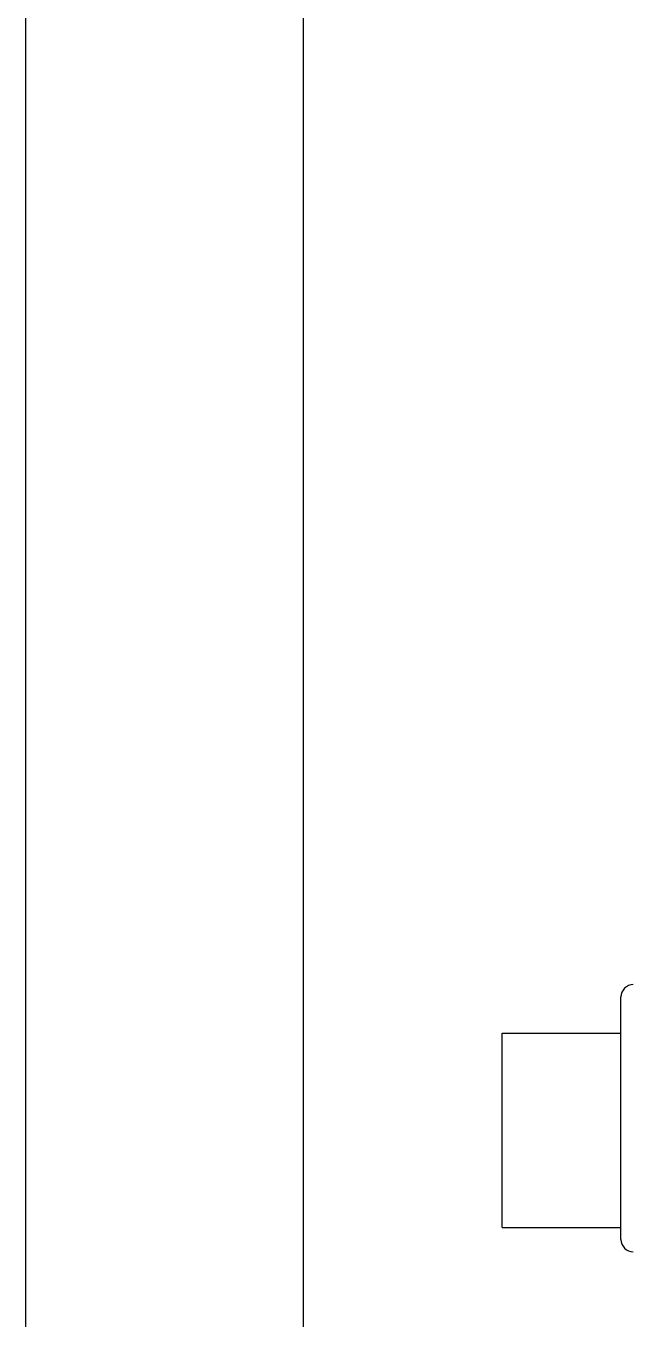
# Model space of a CAD drawing. Header units: millimetres. Extents: x 6622 to 532820, y 3370 to 359312.
# Drawn here: x 462290 to 462540, y 314035 to 314568 of the extents above; entities that cross this region are included whole.
import ezdxf

# ---------------------------------------------------------------- set-up
doc = ezdxf.new("R2010")
doc.units = ezdxf.units.MM

# ---------------------------------------------------------------- blocks, each defined once
blk = doc.blocks.new('A$C6F3A12F4')
at = {"color": 2, "linetype": 'Continuous', "lineweight": 25}
for p, q in [((557, 1235.5), (457, 1235.5)), ((472, 1186.5), (472, 1235.5)), ((552, 1186.5), (552, 1235.5)), ((552, 1186.5), (472, 1186.5))]:
    blk.add_line(p, q, dxfattribs=at)
for centre, start, end in [((457, 1240.5), 180, 270), ((557, 1240.5), 270, 0)]:
    blk.add_arc(centre, 5, start, end, dxfattribs=at)
blk = doc.blocks.new('A$C2A5E29B8')
at = {"color": 3}
for p, q in [((990.37, 0), (990.37, 5125.97)), ((1104.65, 5125.97), (1104.65, 0))]:
    blk.add_line(p, q, dxfattribs=at)

msp = doc.modelspace()

# ---------------------------------------------------------------- block references
at = {"color": 3}
msp.add_blockref('A$C2A5E29B8', (461300, 311065.654), dxfattribs=at)
at = {"color": 0, "rotation": 270}
msp.add_blockref('A$C6F3A12F4', (461300, 314625.198), dxfattribs=at)

doc.saveas('drawing.dxf')
